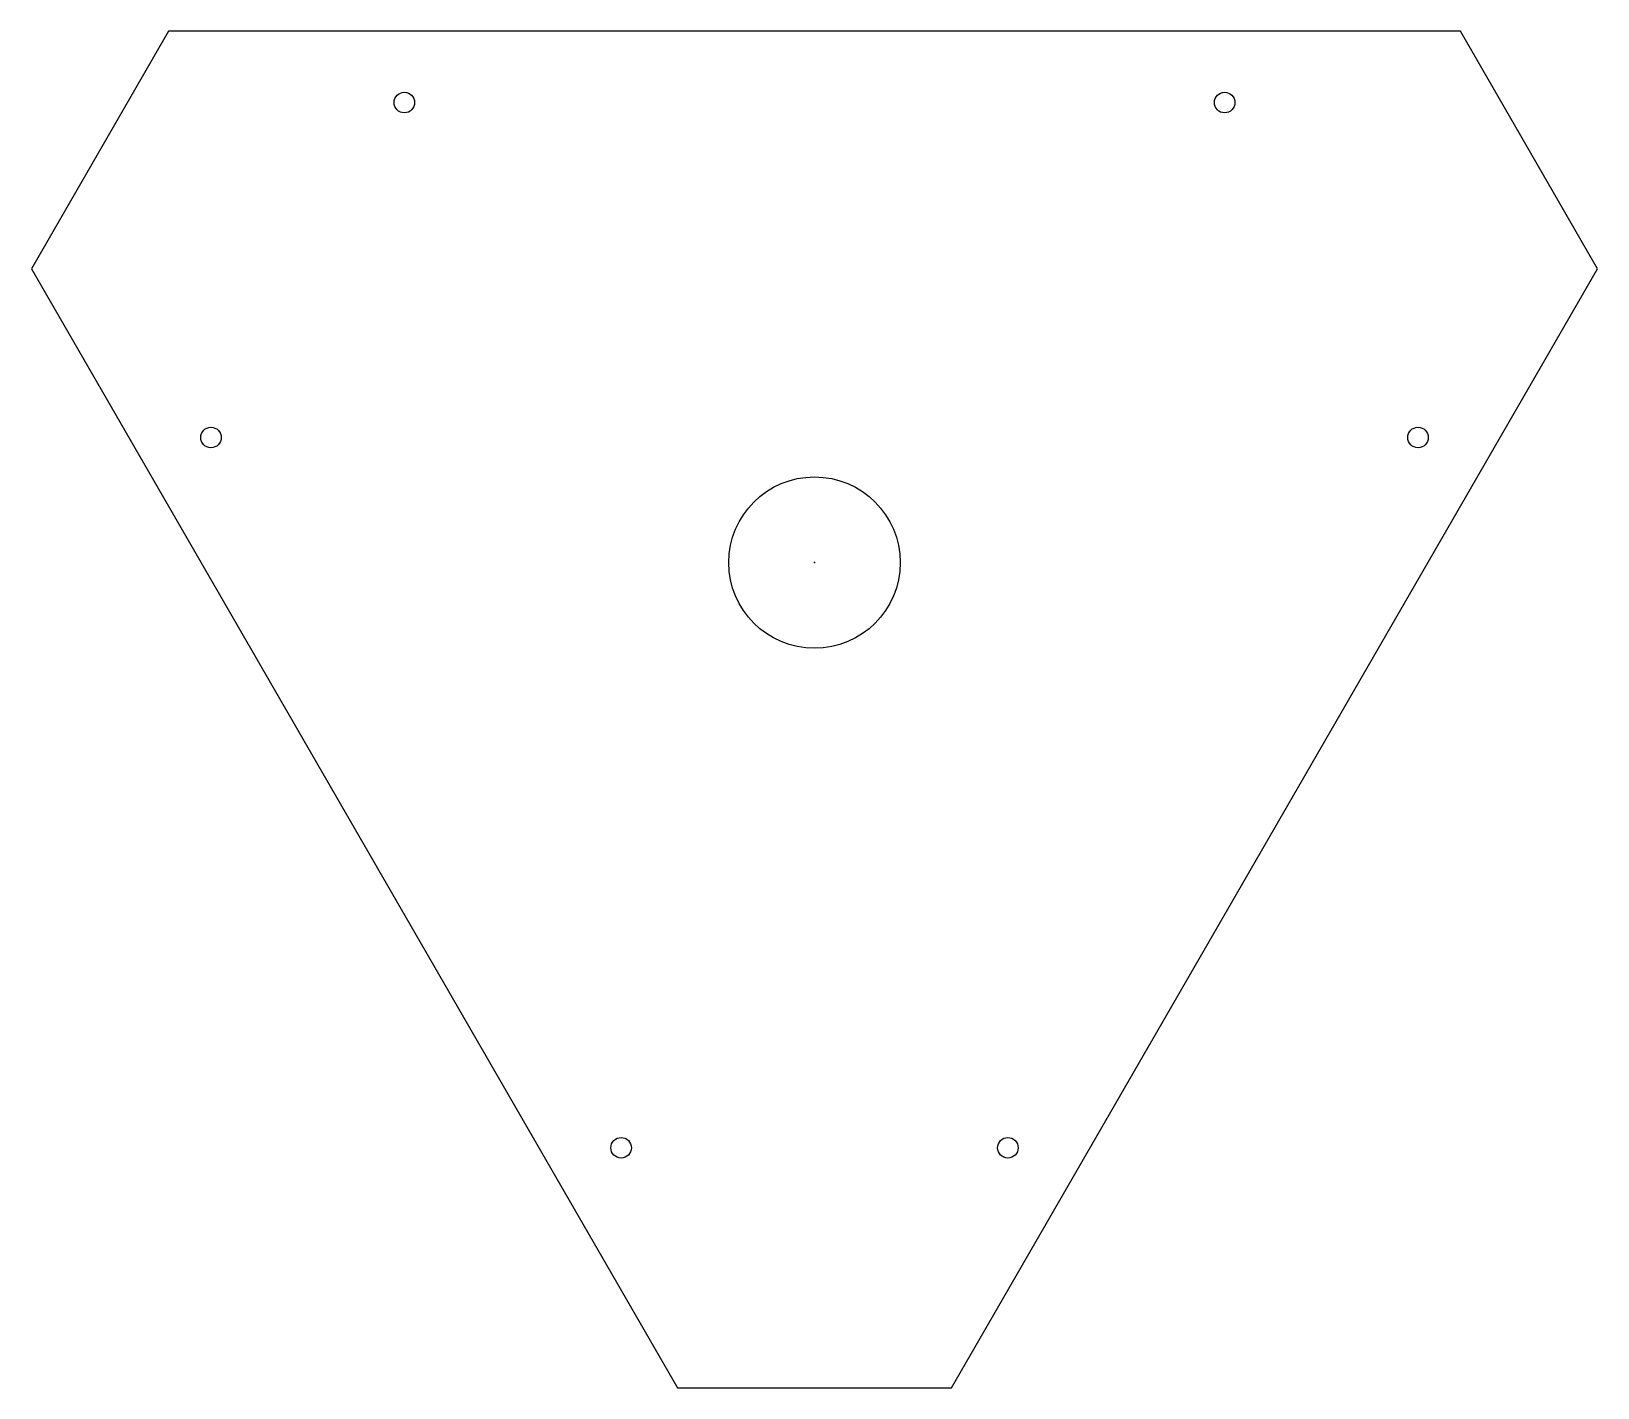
# Model space of a CAD drawing. Header units: centimetres. Extents: x -11.4 to 11.4, y -12 to 7.8.
import ezdxf

# ---------------------------------------------------------------- set-up
doc = ezdxf.new("R2010")
doc.units = ezdxf.units.CM
doc.header["$MEASUREMENT"] = 0
doc.layers.add('topplatecj2 v1_topplatecj2 v5_Sketch1', color=7, linetype='Continuous')
doc.layers.add('topplatecj2 v1_topplatecj2 v5_Sketch2', color=7, linetype='Continuous')

msp = doc.modelspace()

# ---------------------------------------------------------------- linework, layer by layer
at = {"layer": 'topplatecj2 v1_topplatecj2 v5_Sketch1'}
msp.add_circle((0, 0), 1.25, dxfattribs=at)
msp.add_point((0, 0), dxfattribs=at)
msp.add_point((0, 0), dxfattribs=at)
at = {"layer": 'topplatecj2 v1_topplatecj2 v5_Sketch2'}
for p, q in [((-9.423, 7.75), (-11.423, 4.286)), ((9.423, 7.75), (-9.423, 7.75)), ((11.423, 4.286), (9.423, 7.75)), ((-11.423, 4.286), (-2, -12.036)), ((2, -12.036), (11.423, 4.286)), ((-2, -12.036), (2, -12.036))]:
    msp.add_line(p, q, dxfattribs=at)
for centre, radius in [((-5.982, 6.711), 0.15), ((-5.982, 6.711), 0.15), ((5.982, 6.711), 0.15), ((-8.803, 1.825), 0.15), ((-8.803, 1.825), 0.15), ((8.803, 1.825), 0.15), ((0, 0), 1.25), ((-2.821, -8.536), 0.15), ((-2.821, -8.536), 0.15), ((2.821, -8.536), 0.15), ((2.821, -8.536), 0.15)]:
    msp.add_circle(centre, radius, dxfattribs=at)
msp.add_point((0, 0), dxfattribs=at)

doc.saveas('drawing.dxf')
